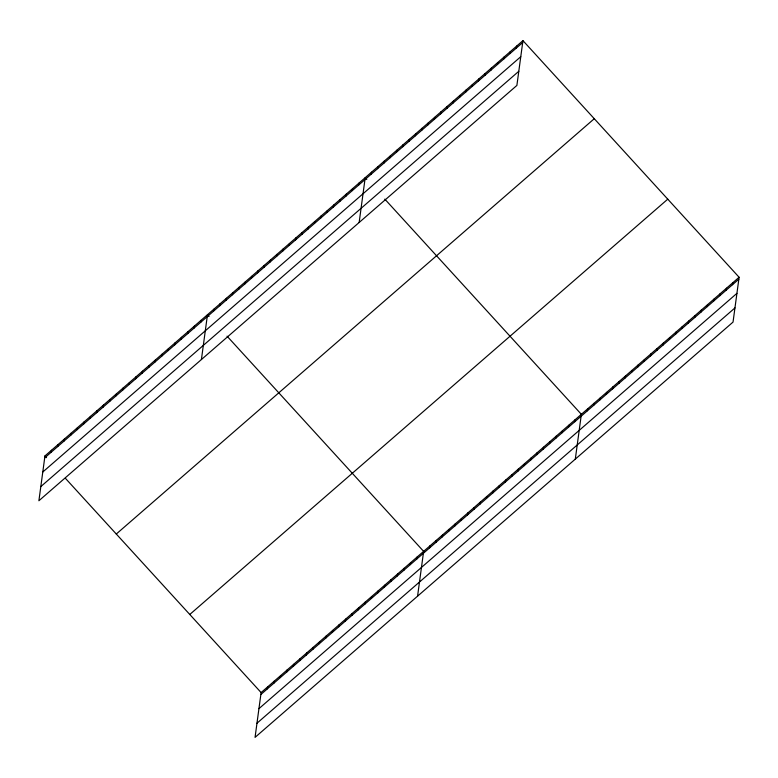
<?xml version="1.0" encoding="UTF-8"?>
<svg xmlns="http://www.w3.org/2000/svg" width="778" height="778" viewBox="0 0 778 778"><rect width="100%" height="100%" fill="white"/><g stroke="black" fill="none" stroke-linecap="round" stroke-linejoin="round"><path stroke-width="1.17" d="M522.942 40.631L44.959 455.927L38.9 500.74L516.884 85.434L522.942 40.631L739.1 277.26L733.041 322.073L255.058 737.369L261.116 692.566L739.1 277.26M51.192 452.222L51.455 450.287M57.698 446.572L57.961 444.637M64.195 440.922L64.457 438.986M70.701 435.272L70.963 433.336M77.197 429.631L77.46 427.696M83.703 423.981L83.966 422.046M90.199 418.331L90.462 416.395M96.705 412.68L96.958 410.745M103.202 407.03L103.464 405.095M109.698 401.39L109.961 399.454M116.204 395.739L116.467 393.804M122.7 390.089L122.963 388.154M129.206 384.439L129.469 382.504M135.703 378.789L135.965 376.853M142.209 373.148L142.471 371.213M148.705 367.498L148.968 365.563M155.211 361.848L155.464 359.913M161.707 356.198L161.97 354.262M168.204 350.557L168.466 348.622M174.71 344.907L174.972 342.972M181.206 339.257L181.469 337.321M187.712 333.606L187.975 331.671M194.208 327.956L194.471 326.021M200.714 322.316L200.977 320.38M201.414 359.533L207.473 314.73L209.039 316.442M213.522 311.181L213.785 309.245M219.834 305.696L220.096 303.76M226.135 300.22L226.398 298.285M232.447 294.736L232.71 292.8M238.758 289.251L239.021 287.315M245.07 283.776L245.333 281.84M251.382 278.291L251.634 276.355M257.683 272.806L257.946 270.87M263.995 267.331L264.257 265.386M270.306 261.846L270.569 259.91M276.618 256.361L276.88 254.425M282.92 250.876L283.182 248.941M289.231 245.401L289.494 243.465M295.543 239.916L295.805 237.98M301.854 234.431L302.117 232.496M308.166 228.956L308.419 227.02M314.468 223.471L314.73 221.536M320.779 217.986L321.042 216.051M327.091 212.501L327.353 210.566M267.36 688.851L267.613 686.916M333.402 207.026L333.665 205.091M273.856 683.201L274.119 681.265M339.704 201.541L339.967 199.606M280.352 677.55L280.615 675.615M346.016 196.056L346.278 194.121M286.858 671.91L287.121 669.975M352.327 190.581L352.59 188.646M293.355 666.26L293.617 664.324M358.639 185.096L358.901 183.161M299.861 660.61L300.123 658.674M359.154 222.489L365.203 177.676L366.778 179.397M371.252 174.136L371.514 172.201M306.357 654.959L306.62 653.024M377.563 168.651L377.826 166.716M312.863 649.319L313.126 647.374M383.875 163.166L384.137 161.231M319.359 643.669L319.622 641.733M390.186 157.681L390.449 155.746M325.856 638.018L326.118 636.083M396.488 152.206L396.751 150.271M332.362 632.368L332.624 630.433M402.8 146.721L403.062 144.786M338.858 626.718L339.12 624.783M409.111 141.236L409.374 139.301M345.364 621.077L345.626 619.142M415.423 135.761L415.685 133.826M351.86 615.427L352.123 613.492M421.734 130.276L421.987 128.341M358.366 609.777L358.629 607.842M428.036 124.791L428.299 122.856M364.863 604.127L365.125 602.191M434.348 119.316L434.61 117.381M371.369 598.476L371.621 596.541M440.659 113.831L440.922 111.896M377.865 592.836L378.127 590.901M446.971 108.346L447.233 106.411M384.361 587.186L384.624 585.25M453.273 102.861L453.535 100.926M390.867 581.536L391.13 579.6M459.584 97.386L459.847 95.451M397.364 575.885L397.626 573.95M465.896 91.901L466.158 89.966M403.87 570.245L404.132 568.31M472.207 86.416L472.47 84.481M410.366 564.595L410.628 562.659M478.519 80.941L478.781 79.006M416.872 558.944L417.134 557.009M484.82 75.456L485.083 73.521M417.572 596.172L423.631 551.359L227.069 336.184M491.132 69.971L491.395 68.036M429.68 547.809L429.942 545.874M497.443 64.496L497.706 62.551M435.991 542.334L436.254 540.399M503.755 59.011L504.018 57.076M442.293 536.849L442.556 534.914M510.067 53.526L510.319 51.591M448.605 531.364L448.867 529.429M516.368 48.041L516.631 46.106M454.916 525.889L455.179 523.954M461.228 520.404L461.49 518.469M467.539 514.919L467.792 512.984M473.841 509.444L474.103 507.509M480.152 503.959L480.415 502.024M486.464 498.474L486.727 496.539M492.775 492.989L493.038 491.054M499.077 487.514L499.34 485.579M505.389 482.029L505.651 480.094M511.7 476.544L511.963 474.609M518.012 471.069L518.274 469.134M524.323 465.584L524.576 463.649M530.625 460.099L530.888 458.164M536.937 454.624L537.199 452.679M543.248 449.139L543.511 447.204M549.56 443.654L549.822 441.719M555.862 438.17L556.124 436.234M562.173 432.694L562.436 430.759M568.485 427.21L568.747 425.274M574.796 421.725L575.059 419.789M575.312 459.117L581.361 414.314L384.809 199.129M587.409 410.765L587.672 408.829M593.721 405.28L593.984 403.344M600.033 399.795L600.295 397.859M606.344 394.32L606.607 392.384M612.646 388.835L612.908 386.899M618.957 383.35L619.22 381.414M625.269 377.875L625.531 375.939M631.58 372.39L631.843 370.454M637.892 366.905L638.155 364.97M644.194 361.43L644.456 359.494M650.505 355.945L650.768 354.009M656.817 350.46L657.079 348.525M663.128 344.975L663.391 343.04M669.44 339.5L669.693 337.564M675.742 334.015L676.004 332.08M682.053 328.53L682.316 326.595M688.365 323.055L688.627 321.12M694.676 317.57L694.939 315.635M700.978 312.085L701.241 310.15M707.29 306.61L707.552 304.675M713.601 301.125L713.864 299.19M719.913 295.64L720.175 293.705M726.224 290.155L726.477 288.22M732.526 284.68L732.788 282.745M44.696 457.863L522.68 42.566M42.78 472.013L520.764 56.716M40.816 486.59L518.8 71.284M116.292 534.019L594.275 118.713M189.783 614.474L667.767 199.168M260.854 694.501L738.837 279.195M258.938 708.651L736.922 293.345M256.973 723.229L734.957 307.923M44.959 455.927L46.524 457.649M65.342 478.246L261.116 692.566"/></g></svg>
